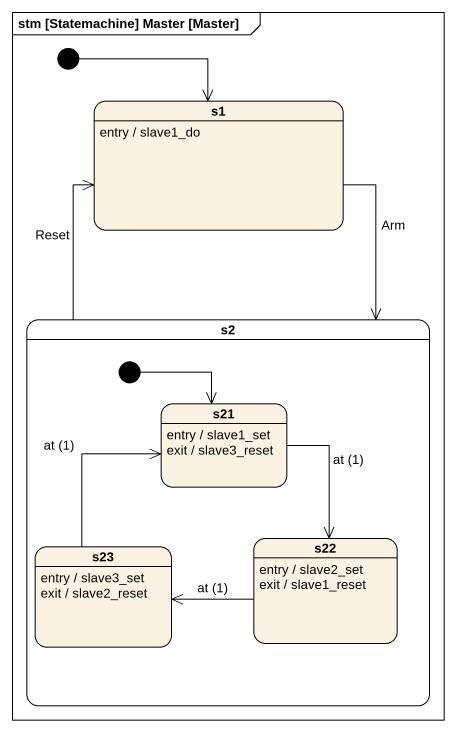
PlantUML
@startuml
mainframe stm [Statemachine] Master [Master]
hide empty description
state s1
s1 : entry / slave1_do
state s2 {
  state s21
  s21 : entry / slave1_set
  s21 : exit / slave3_reset
  state s23
  s23 : entry / slave3_set
  s23 : exit / slave2_reset
  state s22
  s22 : entry / slave2_set
  s22 : exit / slave1_reset
  [*] --> s21
}
[*] --> s1
s1 --> s2 : Arm
s2 -up-> s1 : Reset
s21 --> s22 : at (1)
s23 -up-> s21 : at (1)
s22 -left-> s23 : at (1)
@enduml
